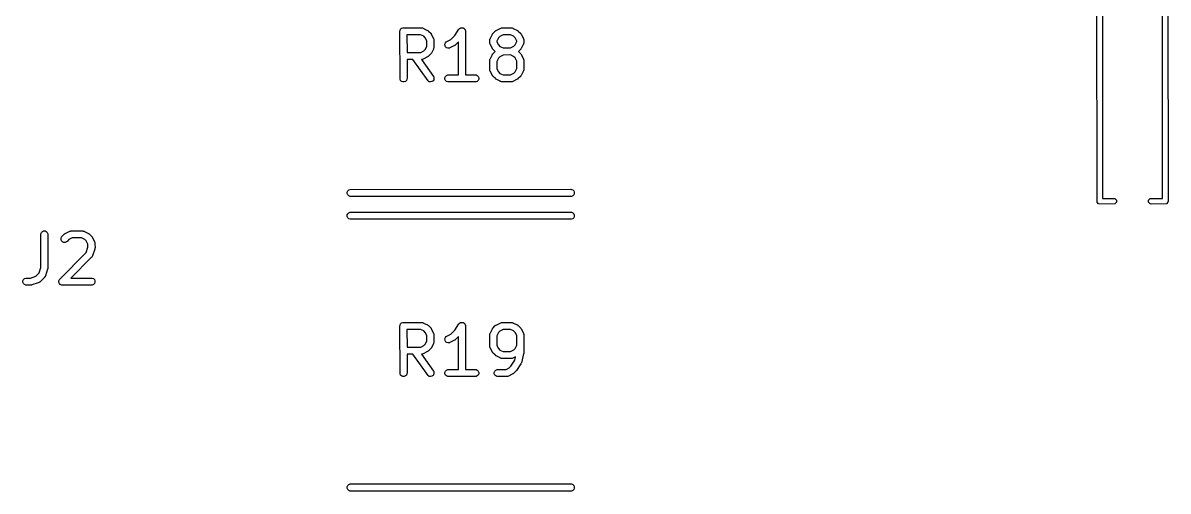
# Model space of a CAD drawing. Extents: x 195 to 321, y -207 to -140.
# Drawn here: x 266.46 to 290.75, y -183.21 to -173.28 of the extents above; entities that cross this region are included whole.
import ezdxf

# ---------------------------------------------------------------- set-up
doc = ezdxf.new("R2010")
doc.units = 0
doc.layers.add('BLACK', color=7, linetype='CONTINUOUS')

msp = doc.modelspace()

# ---------------------------------------------------------------- linework, layer by layer
at = {"layer": 'BLACK', "linetype": 'CONTINUOUS'}
for p, q in [((289.249567, -177.082961), (289.245, -172.185)), ((290.750433, -172.162039), (290.755, -177.06)), ((289.360508, -172.242688), (289.364947, -177.003396)), ((290.63949, -177.000783), (290.635054, -172.243884)), ((274.460714, -173.454819), (274.462155, -173.440187)), ((274.462155, -173.440187), (274.473354, -173.413151)), ((274.473354, -173.413151), (274.494046, -173.392459)), ((274.494046, -173.392459), (274.521082, -173.38126)), ((274.521082, -173.38126), (274.916666, -173.379819)), ((274.916666, -173.379819), (274.931298, -173.38126)), ((274.931298, -173.38126), (274.933787, -173.382291)), ((274.933787, -173.382291), (274.936475, -173.382482)), ((274.936475, -173.382482), (274.949468, -173.388786)), ((274.949468, -173.388786), (274.958334, -173.392459)), ((274.958334, -173.392459), (274.959556, -173.393681)), ((274.959556, -173.393681), (275.045445, -173.435356)), ((275.045445, -173.435356), (275.051744, -173.43932)), ((275.051744, -173.43932), (275.053572, -173.440078)), ((275.053572, -173.440078), (275.054742, -173.441208)), ((275.054742, -173.441208), (275.057888, -173.443188)), ((275.057888, -173.443188), (275.06352, -173.449682)), ((275.06352, -173.449682), (275.112556, -173.497024)), ((275.624663, -173.545534), (275.711405, -173.413216)), ((275.711405, -173.413216), (275.711439, -173.413173)), ((275.711439, -173.413173), (275.711449, -173.413151)), ((275.711449, -173.413151), (275.7115, -173.413099)), ((275.7115, -173.413099), (275.720721, -173.401841)), ((275.720721, -173.401841), (275.72689, -173.397709)), ((275.72689, -173.397709), (275.732141, -173.392459)), ((275.732141, -173.392459), (275.73893, -173.389646)), ((275.73893, -173.389646), (275.745036, -173.385558)), ((275.745036, -173.385558), (275.752316, -173.384101)), ((275.752316, -173.384101), (275.759177, -173.38126)), ((275.759177, -173.38126), (275.766525, -173.38126)), ((275.766525, -173.38126), (275.77373, -173.379819)), ((275.77373, -173.379819), (275.781014, -173.38126)), ((275.781014, -173.38126), (275.788441, -173.38126)), ((275.788441, -173.38126), (275.795229, -173.384072)), ((275.795229, -173.384072), (275.802438, -173.385498)), ((275.802438, -173.385498), (275.808617, -173.389617)), ((275.808617, -173.389617), (275.815477, -173.392459)), ((275.815477, -173.392459), (275.82067, -173.397652)), ((275.82067, -173.397652), (275.826787, -173.40173)), ((275.826787, -173.40173), (275.83092, -173.407902)), ((275.83092, -173.407902), (275.836169, -173.413151)), ((275.836169, -173.413151), (275.83898, -173.419938)), ((275.83898, -173.419938), (275.84307, -173.426045)), ((275.84307, -173.426045), (275.844526, -173.433326)), ((275.844526, -173.433326), (275.847368, -173.440187)), ((275.847368, -173.440187), (275.847378, -173.447587)), ((275.847378, -173.447587), (275.848809, -173.45474)), ((276.435339, -173.49844), (276.482681, -173.449405)), ((276.482681, -173.449405), (276.48843, -173.444686)), ((276.48843, -173.444686), (276.48973, -173.443188)), ((276.48973, -173.443188), (276.491143, -173.44246)), ((276.491143, -173.44246), (276.494046, -173.440078)), ((276.494046, -173.440078), (276.502856, -173.436428)), ((276.502856, -173.436428), (276.597411, -173.387737)), ((276.597411, -173.387737), (276.611142, -173.382482)), ((276.611142, -173.382482), (276.613831, -173.38229)), ((276.613831, -173.38229), (276.61632, -173.38126)), ((276.61632, -173.38126), (276.629659, -173.381166)), ((276.629659, -173.381166), (276.640332, -173.380408)), ((276.640332, -173.380408), (276.642339, -173.381077)), ((276.642339, -173.381077), (276.821428, -173.379819)), ((276.821428, -173.379819), (276.83606, -173.38126)), ((276.83606, -173.38126), (276.838549, -173.382291)), ((276.838549, -173.382291), (276.841237, -173.382482)), ((276.841237, -173.382482), (276.85423, -173.388786)), ((276.85423, -173.388786), (276.863096, -173.392459)), ((276.863096, -173.392459), (276.864318, -173.393681)), ((276.864318, -173.393681), (276.950207, -173.435356)), ((276.950207, -173.435356), (276.956506, -173.43932)), ((276.956506, -173.43932), (276.958334, -173.440078)), ((276.958334, -173.440078), (276.959504, -173.441208)), ((276.959504, -173.441208), (276.96265, -173.443188)), ((276.96265, -173.443188), (276.968282, -173.449682)), ((276.968282, -173.449682), (277.017318, -173.497024)), ((274.462155, -174.469451), (274.460714, -173.454819)), ((274.896733, -173.528503), (274.609399, -173.52955)), ((274.609399, -173.52955), (274.609932, -173.904745)), ((274.9655, -173.561871), (274.896733, -173.528503)), ((274.996827, -173.592115), (274.9655, -173.561871)), ((275.032285, -173.660972), (274.996827, -173.592115)), ((275.03327, -173.768604), (275.032285, -173.660972)), ((275.112556, -173.497024), (275.117274, -173.502773)), ((275.117274, -173.502773), (275.118773, -173.504073)), ((275.118773, -173.504073), (275.1195, -173.505486)), ((275.1195, -173.505486), (275.121883, -173.508389)), ((275.121883, -173.508389), (275.125532, -173.517199)), ((275.125532, -173.517199), (275.174224, -173.611754)), ((275.174224, -173.611754), (275.179479, -173.625485)), ((275.179479, -173.625485), (275.17967, -173.628174)), ((275.17967, -173.628174), (275.180701, -173.630663)), ((275.180701, -173.630663), (275.180827, -173.64446)), ((275.180827, -173.64446), (275.181553, -173.654675)), ((275.181553, -173.654675), (275.180937, -173.656521)), ((275.180937, -173.656521), (275.182142, -173.788152)), ((275.422938, -173.703391), (275.442111, -173.681283)), ((275.442111, -173.681283), (275.541929, -173.62988)), ((275.541929, -173.62988), (275.624663, -173.545534)), ((275.699131, -173.681958), (275.636366, -173.745947)), ((275.700123, -174.380702), (275.699131, -173.681958)), ((275.848809, -173.45474), (275.847398, -173.461868)), ((275.847398, -173.461868), (275.848703, -174.380337)), ((276.365476, -173.645295), (276.366917, -173.630663)), ((276.366341, -173.682702), (276.365476, -173.645295)), ((276.366065, -173.683533), (276.366341, -173.682702)), ((276.366504, -173.689715), (276.366065, -173.683533)), ((276.366917, -173.707546), (276.366504, -173.689715)), ((276.366917, -173.630663), (276.367948, -173.628173)), ((276.367948, -173.628173), (276.368139, -173.625486)), ((276.368139, -173.625486), (276.374443, -173.612492)), ((276.374443, -173.612492), (276.378116, -173.603627)), ((276.378116, -173.603627), (276.379338, -173.602404)), ((276.379338, -173.602404), (276.421013, -173.516516)), ((276.421013, -173.516516), (276.424977, -173.510216)), ((276.424977, -173.510216), (276.425735, -173.508389)), ((276.425735, -173.508389), (276.426865, -173.507218)), ((276.426865, -173.507218), (276.428845, -173.504073)), ((276.428845, -173.504073), (276.435339, -173.49844)), ((276.547528, -173.59646), (276.514804, -173.663901)), ((276.514804, -173.663901), (276.515102, -173.67679)), ((276.515102, -173.67679), (276.55079, -173.746093)), ((276.577772, -173.565133), (276.547528, -173.59646)), ((276.646563, -173.529709), (276.577772, -173.565133)), ((276.801732, -173.528619), (276.646563, -173.529709)), ((276.870262, -173.561871), (276.801732, -173.528619)), ((276.901589, -173.592115), (276.870262, -173.561871)), ((276.937277, -173.661418), (276.901589, -173.592115)), ((276.904852, -173.741747), (276.937575, -173.674307)), ((276.937575, -173.674307), (276.937277, -173.661418)), ((277.017318, -173.497024), (277.022036, -173.502773)), ((277.022036, -173.502773), (277.023535, -173.504073)), ((277.023535, -173.504073), (277.024262, -173.505486)), ((277.024262, -173.505486), (277.026645, -173.508389)), ((277.026645, -173.508389), (277.030294, -173.517199)), ((277.030294, -173.517199), (277.078986, -173.611754)), ((277.078986, -173.611754), (277.084241, -173.625485)), ((277.084241, -173.625485), (277.084432, -173.628174)), ((277.084432, -173.628174), (277.085463, -173.630663)), ((277.085463, -173.630663), (277.085875, -173.648492)), ((277.086904, -173.692914), (277.085463, -173.707546)), ((277.085875, -173.648492), (277.086315, -173.654675)), ((277.086315, -173.654675), (277.086038, -173.655505)), ((277.086038, -173.655505), (277.086904, -173.692914)), ((274.609932, -173.904745), (274.76985, -173.904162)), ((274.76985, -173.904162), (274.772184, -173.903646)), ((274.772184, -173.903646), (274.775006, -173.904144)), ((274.775006, -173.904144), (274.901157, -173.903684)), ((274.901157, -173.903684), (274.969845, -173.868313)), ((274.969845, -173.868313), (275.00009, -173.836985)), ((275.00009, -173.836985), (275.03327, -173.768604)), ((275.112278, -173.935006), (275.064937, -173.984042)), ((275.118773, -173.929374), (275.112278, -173.935006)), ((275.120752, -173.926228), (275.118773, -173.929374)), ((275.121883, -173.925058), (275.120752, -173.926228)), ((275.12264, -173.92323), (275.121883, -173.925058)), ((275.126605, -173.916931), (275.12264, -173.92323)), ((275.16828, -173.831041), (275.126605, -173.916931)), ((275.169502, -173.82982), (275.16828, -173.831041)), ((275.173171, -173.82096), (275.169502, -173.82982)), ((275.179479, -173.807962), (275.173171, -173.82096)), ((275.17967, -173.805272), (275.179479, -173.807962)), ((275.180701, -173.802784), (275.17967, -173.805272)), ((275.182142, -173.788152), (275.180701, -173.802784)), ((275.413684, -173.731152), (275.422938, -173.703391)), ((275.415758, -173.760342), (275.413684, -173.731152)), ((275.428845, -173.786517), (275.415758, -173.760342)), ((275.450953, -173.80569), (275.428845, -173.786517)), ((275.478714, -173.814944), (275.450953, -173.80569)), ((275.507904, -173.81287), (275.478714, -173.814944)), ((275.521636, -173.807615), (275.507904, -173.81287)), ((275.616192, -173.758922), (275.521636, -173.807615)), ((275.625001, -173.755274), (275.616192, -173.758922)), ((275.627903, -173.752891), (275.625001, -173.755274)), ((275.629317, -173.752164), (275.627903, -173.752891)), ((275.630616, -173.750665), (275.629317, -173.752164)), ((275.636366, -173.745947), (275.630616, -173.750665)), ((276.367948, -173.710035), (276.366917, -173.707546)), ((276.368139, -173.712723), (276.367948, -173.710035)), ((276.373394, -173.726455), (276.368139, -173.712723)), ((276.422086, -173.821011), (276.373394, -173.726455)), ((276.421013, -173.945087), (276.424977, -173.938787)), ((276.425735, -173.82982), (276.422086, -173.821011)), ((276.424977, -173.938787), (276.425735, -173.93696)), ((276.428117, -173.832722), (276.425735, -173.82982)), ((276.425735, -173.93696), (276.426865, -173.935789)), ((276.426865, -173.935789), (276.428845, -173.932644)), ((276.428845, -173.834136), (276.428117, -173.832722)), ((276.430343, -173.835435), (276.428845, -173.834136)), ((276.428845, -173.932644), (276.435339, -173.927011)), ((276.435062, -173.841185), (276.430343, -173.835435)), ((276.478092, -173.882728), (276.435062, -173.841185)), ((276.435339, -173.927011), (276.478092, -173.882728)), ((276.55079, -173.746093), (276.582118, -173.776338)), ((276.582118, -173.776338), (276.650647, -173.809589)), ((276.650647, -173.809589), (276.805816, -173.808499)), ((276.805816, -173.808499), (276.874607, -173.773075)), ((276.874607, -173.773075), (276.904852, -173.741747)), ((277.01704, -173.839768), (276.974287, -173.884051)), ((276.974287, -173.884051), (277.017318, -173.925595)), ((277.023535, -173.834136), (277.01704, -173.839768)), ((277.017318, -173.925595), (277.022036, -173.931344)), ((277.022036, -173.931344), (277.023535, -173.932644)), ((277.025514, -173.83099), (277.023535, -173.834136)), ((277.023535, -173.932644), (277.024262, -173.934057)), ((277.024262, -173.934057), (277.026645, -173.93696)), ((277.026645, -173.82982), (277.025514, -173.83099)), ((277.027402, -173.827992), (277.026645, -173.82982)), ((277.026645, -173.93696), (277.030294, -173.94577)), ((277.031367, -173.821693), (277.027402, -173.827992)), ((277.073042, -173.735803), (277.031367, -173.821693)), ((277.074264, -173.734582), (277.073042, -173.735803)), ((277.077933, -173.725722), (277.074264, -173.734582)), ((277.084241, -173.712724), (277.077933, -173.725722)), ((277.084432, -173.710034), (277.084241, -173.712724)), ((277.085463, -173.707546), (277.084432, -173.710034)), ((274.734366, -174.052904), (274.610143, -174.053356)), ((274.610143, -174.053356), (274.610714, -174.454819)), ((275.055271, -174.508989), (274.734366, -174.052904)), ((274.918626, -174.052233), (274.915728, -174.052439)), ((274.915728, -174.052439), (275.168585, -174.41181)), ((274.931298, -174.052187), (274.918626, -174.052233)), ((274.933787, -174.051155), (274.931298, -174.052187)), ((274.936475, -174.050965), (274.933787, -174.051155)), ((274.950207, -174.04571), (274.936475, -174.050965)), ((275.044763, -173.997017), (274.950207, -174.04571)), ((275.053572, -173.993369), (275.044763, -173.997017)), ((275.056474, -173.990986), (275.053572, -173.993369)), ((275.057888, -173.990259), (275.056474, -173.990986)), ((275.059187, -173.98876), (275.057888, -173.990259)), ((275.064937, -173.984042), (275.059187, -173.98876)), ((276.365476, -174.073866), (276.366917, -174.059234)), ((276.366734, -174.252953), (276.365476, -174.073866)), ((276.366917, -174.059234), (276.367948, -174.056744)), ((276.367948, -174.056744), (276.368139, -174.054057)), ((276.368139, -174.054057), (276.374443, -174.041063)), ((276.374443, -174.041063), (276.378116, -174.032198)), ((276.378116, -174.032198), (276.379338, -174.030975)), ((276.379338, -174.030975), (276.421013, -173.945087)), ((276.547528, -174.025031), (276.514276, -174.093561)), ((276.514276, -174.093561), (276.515366, -174.24873)), ((276.577772, -173.993704), (276.547528, -174.025031)), ((276.646563, -173.95828), (276.577772, -173.993704)), ((276.801732, -173.95719), (276.646563, -173.95828)), ((276.870262, -173.990442), (276.801732, -173.95719)), ((276.901589, -174.020686), (276.870262, -173.990442)), ((276.937013, -174.089477), (276.901589, -174.020686)), ((276.938103, -174.244646), (276.937013, -174.089477)), ((277.030294, -173.94577), (277.078986, -174.040325)), ((277.078986, -174.040325), (277.084241, -174.054056)), ((277.084241, -174.054056), (277.084432, -174.056745)), ((277.084432, -174.056745), (277.085463, -174.059234)), ((277.085463, -174.059234), (277.085556, -174.072573)), ((277.085556, -174.072573), (277.086315, -174.083246)), ((277.086315, -174.083246), (277.085645, -174.085253)), ((277.085645, -174.085253), (277.086904, -174.264342)), ((275.168585, -174.41181), (275.175795, -174.424623)), ((275.175795, -174.424623), (275.182124, -174.453194)), ((275.414536, -174.440187), (275.425735, -174.413151)), ((275.425735, -174.413151), (275.446427, -174.392459)), ((275.446427, -174.392459), (275.473463, -174.38126)), ((275.473463, -174.38126), (275.700123, -174.380702)), ((275.848703, -174.380337), (276.059523, -174.379819)), ((276.059523, -174.379819), (276.074155, -174.38126)), ((276.074155, -174.38126), (276.101191, -174.392459)), ((276.101191, -174.392459), (276.121883, -174.413151)), ((276.121883, -174.413151), (276.133082, -174.440187)), ((276.366065, -174.254961), (276.366734, -174.252953)), ((276.366823, -174.265633), (276.366065, -174.254961)), ((276.366917, -174.278974), (276.366823, -174.265633)), ((276.367948, -174.281463), (276.366917, -174.278974)), ((276.368139, -174.284151), (276.367948, -174.281463)), ((276.373394, -174.297883), (276.368139, -174.284151)), ((276.422084, -174.392435), (276.373394, -174.297883)), ((276.425734, -174.401247), (276.422084, -174.392435)), ((276.428117, -174.404151), (276.425734, -174.401247)), ((276.428845, -174.405564), (276.428117, -174.404151)), ((276.430343, -174.406863), (276.428845, -174.405564)), ((276.435061, -174.412612), (276.430343, -174.406863)), ((276.484096, -174.459953), (276.435061, -174.412612)), ((276.515366, -174.24873), (276.550791, -174.317521)), ((276.550791, -174.317521), (276.582118, -174.347767)), ((276.582118, -174.347767), (276.650647, -174.381018)), ((276.650647, -174.381018), (276.805816, -174.379928)), ((276.805816, -174.379928), (276.874606, -174.344504)), ((276.874606, -174.344504), (276.904852, -174.313175)), ((276.904852, -174.313175), (276.938103, -174.244646)), ((277.017041, -174.411195), (276.9697, -174.460232)), ((277.023535, -174.405564), (277.017041, -174.411195)), ((277.025514, -174.402418), (277.023535, -174.405564)), ((277.026646, -174.401247), (277.025514, -174.402418)), ((277.027403, -174.399417), (277.026646, -174.401247)), ((277.031367, -174.393121), (277.027403, -174.399417)), ((277.073042, -174.307231), (277.031367, -174.393121)), ((277.074264, -174.30601), (277.073042, -174.307231)), ((277.077933, -174.29715), (277.074264, -174.30601)), ((277.084241, -174.284152), (277.077933, -174.29715)), ((277.084432, -174.281462), (277.084241, -174.284152)), ((277.085463, -174.278974), (277.084432, -174.281462)), ((277.086904, -174.264342), (277.085463, -174.278974)), ((274.473354, -174.496487), (274.462155, -174.469451)), ((274.494046, -174.517179), (274.473354, -174.496487)), ((274.521082, -174.528378), (274.494046, -174.517179)), ((274.550346, -174.528378), (274.521082, -174.528378)), ((274.577382, -174.517179), (274.550346, -174.528378)), ((274.598074, -174.496487), (274.577382, -174.517179)), ((274.609273, -174.469451), (274.598074, -174.496487)), ((274.610714, -174.454819), (274.609273, -174.469451)), ((275.07995, -174.524716), (275.055271, -174.508989)), ((275.108767, -174.529802), (275.07995, -174.524716)), ((275.137338, -174.523472), (275.108767, -174.529802)), ((275.161312, -174.50669), (275.137338, -174.523472)), ((275.177039, -174.482012), (275.161312, -174.50669)), ((275.182124, -174.453194), (275.177039, -174.482012)), ((275.414536, -174.469451), (275.414536, -174.440187)), ((275.425735, -174.496487), (275.414536, -174.469451)), ((275.446427, -174.517179), (275.425735, -174.496487)), ((275.473463, -174.528378), (275.446427, -174.517179)), ((275.488095, -174.529819), (275.473463, -174.528378)), ((276.074155, -174.528378), (275.488095, -174.529819)), ((276.101191, -174.517179), (276.074155, -174.528378)), ((276.121883, -174.496487), (276.101191, -174.517179)), ((276.133082, -174.469451), (276.121883, -174.496487)), ((276.133082, -174.440187), (276.133082, -174.469451)), ((276.48973, -174.46645), (276.484096, -174.459953)), ((276.492875, -174.468429), (276.48973, -174.46645)), ((276.494046, -174.46956), (276.492875, -174.468429)), ((276.495873, -174.470317), (276.494046, -174.46956)), ((276.502173, -174.474282), (276.495873, -174.470317)), ((276.588062, -174.515957), (276.502173, -174.474282)), ((276.589284, -174.517179), (276.588062, -174.515957)), ((276.598143, -174.520848), (276.589284, -174.517179)), ((276.611142, -174.527156), (276.598143, -174.520848)), ((276.613831, -174.527347), (276.611142, -174.527156)), ((276.61632, -174.528378), (276.613831, -174.527347)), ((276.630952, -174.529819), (276.61632, -174.528378)), ((276.810039, -174.52856), (276.630952, -174.529819)), ((276.812047, -174.52923), (276.810039, -174.52856)), ((276.822719, -174.528471), (276.812047, -174.52923)), ((276.83606, -174.528378), (276.822719, -174.528471)), ((276.838549, -174.527346), (276.83606, -174.528378)), ((276.841237, -174.527156), (276.838549, -174.527346)), ((276.854969, -174.521901), (276.841237, -174.527156)), ((276.949523, -174.473209), (276.854969, -174.521901)), ((276.958334, -174.46956), (276.949523, -174.473209)), ((276.961236, -174.467177), (276.958334, -174.46956)), ((276.96265, -174.46645), (276.961236, -174.467177)), ((276.96395, -174.46495), (276.96265, -174.46645)), ((276.9697, -174.460232), (276.96395, -174.46495)), ((273.341214, -176.868034), (273.352592, -176.840566)), ((273.352592, -176.840566), (273.373616, -176.819542)), ((273.373616, -176.819542), (273.401084, -176.808164)), ((273.401084, -176.808164), (278.08405, -176.8067)), ((278.08405, -176.8067), (278.098916, -176.808164)), ((278.098916, -176.808164), (278.126384, -176.819542)), ((278.126384, -176.819542), (278.147408, -176.840566)), ((278.147408, -176.840566), (278.158786, -176.868034)), ((273.341214, -176.897766), (273.341214, -176.868034)), ((273.352592, -176.925234), (273.341214, -176.897766)), ((273.373616, -176.946258), (273.352592, -176.925234)), ((273.401084, -176.957636), (273.373616, -176.946258)), ((273.41595, -176.9591), (273.401084, -176.957636)), ((278.098916, -176.957636), (273.41595, -176.9591)), ((278.126384, -176.946258), (278.098916, -176.957636)), ((278.147408, -176.925234), (278.126384, -176.946258)), ((278.158786, -176.897766), (278.147408, -176.925234)), ((278.158786, -176.868034), (278.158786, -176.897766)), ((289.282039, -177.115433), (289.249567, -177.082961)), ((289.364947, -177.003396), (289.605507, -177)), ((289.605507, -177), (289.628468, -177.004567)), ((289.628468, -177.004567), (289.66094, -177.037039)), ((289.66094, -177.082961), (289.628468, -177.115433)), ((289.66094, -177.037039), (289.66094, -177.082961)), ((290.33906, -177.037039), (290.371532, -177.004567)), ((290.33906, -177.082961), (290.33906, -177.037039)), ((290.371532, -177.115433), (290.33906, -177.082961)), ((290.371532, -177.004567), (290.63949, -177.000783)), ((290.750433, -177.082961), (290.717961, -177.115433)), ((290.755, -177.06), (290.750433, -177.082961)), ((273.341214, -177.352234), (273.352592, -177.324766)), ((273.352592, -177.324766), (273.373616, -177.303742)), ((273.373616, -177.303742), (273.401084, -177.292364)), ((273.401084, -177.292364), (278.08405, -177.2909)), ((278.08405, -177.2909), (278.098916, -177.292364)), ((278.098916, -177.292364), (278.126384, -177.303742)), ((278.126384, -177.303742), (278.147408, -177.324766)), ((278.147408, -177.324766), (278.158786, -177.352234)), ((289.305, -177.12), (289.282039, -177.115433)), ((289.628468, -177.115433), (289.305, -177.12)), ((290.394493, -177.12), (290.371532, -177.115433)), ((290.717961, -177.115433), (290.394493, -177.12)), ((273.341214, -177.381966), (273.341214, -177.352234)), ((273.352592, -177.409434), (273.341214, -177.381966)), ((273.373616, -177.430458), (273.352592, -177.409434)), ((273.401084, -177.441836), (273.373616, -177.430458)), ((273.41595, -177.4433), (273.401084, -177.441836)), ((278.098916, -177.441836), (273.41595, -177.4433)), ((278.126384, -177.430458), (278.098916, -177.441836)), ((278.147408, -177.409434), (278.126384, -177.430458)), ((278.158786, -177.381966), (278.147408, -177.409434)), ((278.158786, -177.352234), (278.158786, -177.381966)), ((266.841166, -177.764819), (266.842607, -177.750187)), ((266.842546, -178.463014), (266.841166, -177.764819)), ((266.842607, -177.750187), (266.853806, -177.723151)), ((266.853806, -177.723151), (266.874498, -177.702459)), ((266.874498, -177.702459), (266.901534, -177.69126)), ((266.901534, -177.69126), (266.930798, -177.69126)), ((266.930798, -177.69126), (266.957834, -177.702459)), ((266.957834, -177.702459), (266.978526, -177.723151)), ((266.978526, -177.723151), (266.989725, -177.750187)), ((266.989725, -177.750187), (266.991166, -178.479104)), ((267.271179, -177.845426), (267.282378, -177.818389)), ((267.282378, -177.818389), (267.339324, -177.759405)), ((267.339324, -177.759405), (267.345073, -177.754686)), ((267.345073, -177.754686), (267.346373, -177.753188)), ((267.346373, -177.753188), (267.347786, -177.75246)), ((267.347786, -177.75246), (267.350689, -177.750078)), ((267.350689, -177.750078), (267.359499, -177.746428)), ((267.359499, -177.746428), (267.454054, -177.697737)), ((267.454054, -177.697737), (267.467785, -177.692482)), ((267.467785, -177.692482), (267.470474, -177.69229)), ((267.470474, -177.69229), (267.472963, -177.69126)), ((267.472963, -177.69126), (267.486032, -177.691185)), ((267.486032, -177.691185), (267.496975, -177.690408)), ((267.496975, -177.690408), (267.499084, -177.691111)), ((267.499084, -177.691111), (267.72569, -177.689819)), ((267.72569, -177.689819), (267.740322, -177.69126)), ((267.740322, -177.69126), (267.742811, -177.692291)), ((267.742811, -177.692291), (267.745499, -177.692482)), ((267.745499, -177.692482), (267.758492, -177.698786)), ((267.758492, -177.698786), (267.767358, -177.702459)), ((267.767358, -177.702459), (267.76858, -177.703681)), ((267.76858, -177.703681), (267.854469, -177.745356)), ((267.854469, -177.745356), (267.860768, -177.74932)), ((267.860768, -177.74932), (267.862596, -177.750078)), ((267.862596, -177.750078), (267.863766, -177.751208)), ((267.863766, -177.751208), (267.866912, -177.753188)), ((267.866912, -177.753188), (267.872544, -177.759682)), ((267.872544, -177.759682), (267.92158, -177.807024)), ((267.92158, -177.807024), (267.926298, -177.812773)), ((267.926298, -177.812773), (267.927797, -177.814073)), ((267.927797, -177.814073), (267.928524, -177.815486)), ((267.928524, -177.815486), (267.930907, -177.818389)), ((267.930907, -177.818389), (267.934556, -177.827199)), ((267.934556, -177.827199), (267.983248, -177.921754)), ((267.271179, -177.874688), (267.271179, -177.845426)), ((267.282378, -177.901725), (267.271179, -177.874688)), ((267.30307, -177.922417), (267.282378, -177.901725)), ((267.330107, -177.933616), (267.30307, -177.922417)), ((267.359369, -177.933616), (267.330107, -177.933616)), ((267.386406, -177.922417), (267.359369, -177.933616)), ((267.397771, -177.91309), (267.386406, -177.922417)), ((267.434415, -177.875133), (267.397771, -177.91309)), ((267.503166, -177.83973), (267.434415, -177.875133)), ((267.705902, -177.838574), (267.503166, -177.83973)), ((267.774524, -177.871871), (267.705902, -177.838574)), ((267.805851, -177.902115), (267.774524, -177.871871)), ((267.804778, -178.15113), (267.842217, -178.035459)), ((267.841373, -177.971096), (267.805851, -177.902115)), ((267.842217, -178.035459), (267.841373, -177.971096)), ((267.983248, -177.921754), (267.988503, -177.935485)), ((267.989725, -178.065165), (267.985847, -178.074525)), ((267.988503, -177.935485), (267.988694, -177.938174)), ((267.988694, -177.938174), (267.989725, -177.940663)), ((267.989725, -177.940663), (267.989918, -177.955404)), ((267.990095, -178.061401), (267.989725, -178.065165)), ((267.989918, -177.955404), (267.990577, -177.964675)), ((267.990577, -177.964675), (267.99006, -177.966225)), ((267.99006, -177.966225), (267.991166, -178.050533)), ((267.990577, -178.059914), (267.990095, -178.061401)), ((267.991166, -178.050533), (267.990436, -178.057939)), ((267.990436, -178.057939), (267.990577, -178.059914)), ((267.234759, -178.723151), (267.804778, -178.15113)), ((267.912253, -178.253778), (267.476741, -178.690818)), ((267.91453, -178.25264), (267.912253, -178.253778)), ((267.922201, -178.243795), (267.91453, -178.25264)), ((267.930908, -178.235058), (267.922201, -178.243795)), ((267.931939, -178.232567), (267.930908, -178.235058)), ((267.933704, -178.230533), (267.931939, -178.232567)), ((267.939698, -178.217107), (267.933704, -178.230533)), ((267.985847, -178.074525), (267.939698, -178.217107)), ((266.804695, -178.579957), (266.842546, -178.463014)), ((266.985847, -178.503096), (266.939698, -178.645678)), ((266.989725, -178.493736), (266.985847, -178.503096)), ((266.990095, -178.489972), (266.989725, -178.493736)), ((266.990577, -178.488485), (266.990095, -178.489972)), ((266.991166, -178.479104), (266.990436, -178.48651)), ((266.990436, -178.48651), (266.990577, -178.488485)), ((266.461655, -178.750187), (266.472854, -178.723151)), ((266.461655, -178.779451), (266.461655, -178.750187)), ((266.472854, -178.806487), (266.461655, -178.779451)), ((266.472854, -178.723151), (266.493546, -178.702459)), ((266.493546, -178.702459), (266.520582, -178.69126)), ((266.520582, -178.69126), (266.621665, -178.689934)), ((266.621665, -178.689934), (266.734937, -178.651076)), ((266.785959, -178.790759), (266.654169, -178.83597)), ((266.734937, -178.651076), (266.804695, -178.579957)), ((266.787941, -178.790759), (266.785959, -178.790759)), ((266.797493, -178.786802), (266.787941, -178.790759)), ((266.810451, -178.782357), (266.797493, -178.786802)), ((266.812486, -178.780591), (266.810451, -178.782357)), ((266.814977, -178.77956), (266.812486, -178.780591)), ((266.826342, -178.770233), (266.814977, -178.77956)), ((266.912825, -178.682063), (266.826342, -178.770233)), ((266.91453, -178.681211), (266.912825, -178.682063)), ((266.921165, -178.67356), (266.91453, -178.681211)), ((266.930908, -178.663628), (266.921165, -178.67356)), ((266.931938, -178.661139), (266.930908, -178.663628)), ((266.933704, -178.659104), (266.931938, -178.661139)), ((266.939698, -178.645678), (266.933704, -178.659104)), ((267.22356, -178.750187), (267.234759, -178.723151)), ((267.22356, -178.779451), (267.22356, -178.750187)), ((267.234759, -178.806487), (267.22356, -178.779451)), ((267.476741, -178.690818), (267.916166, -178.689819)), ((267.916166, -178.689819), (267.930798, -178.69126)), ((267.930798, -178.69126), (267.957834, -178.702459)), ((267.957834, -178.702459), (267.978526, -178.723151)), ((267.978526, -178.723151), (267.989725, -178.750187)), ((267.989725, -178.779451), (267.978526, -178.806487)), ((267.989725, -178.750187), (267.989725, -178.779451)), ((266.493546, -178.827179), (266.472854, -178.806487)), ((266.520582, -178.838378), (266.493546, -178.827179)), ((266.535214, -178.839819), (266.520582, -178.838378)), ((266.630531, -178.838568), (266.535214, -178.839819)), ((266.639832, -178.83923), (266.630531, -178.838568)), ((266.643486, -178.838398), (266.639832, -178.83923)), ((266.645084, -178.838378), (266.643486, -178.838398)), ((266.646915, -178.837619), (266.645084, -178.838378)), ((266.654169, -178.83597), (266.646915, -178.837619)), ((267.255451, -178.827179), (267.234759, -178.806487)), ((267.282487, -178.838378), (267.255451, -178.827179)), ((267.297119, -178.839819), (267.282487, -178.838378)), ((267.930798, -178.838378), (267.297119, -178.839819)), ((267.957834, -178.827179), (267.930798, -178.838378)), ((267.978526, -178.806487), (267.957834, -178.827179)), ((274.460714, -179.704819), (274.462155, -179.690187)), ((274.462155, -180.719451), (274.460714, -179.704819)), ((274.462155, -179.690187), (274.473354, -179.663151)), ((274.473354, -179.663151), (274.494046, -179.642459)), ((274.494046, -179.642459), (274.521082, -179.63126)), ((274.521082, -179.63126), (274.916666, -179.629819)), ((274.916666, -179.629819), (274.931298, -179.63126)), ((274.931298, -179.63126), (274.933787, -179.632291)), ((274.933787, -179.632291), (274.936475, -179.632482)), ((274.936475, -179.632482), (274.949468, -179.638786)), ((274.949468, -179.638786), (274.958334, -179.642459)), ((274.958334, -179.642459), (274.959556, -179.643681)), ((274.959556, -179.643681), (275.045445, -179.685356)), ((275.045445, -179.685356), (275.051744, -179.68932)), ((275.051744, -179.68932), (275.053572, -179.690078)), ((275.053572, -179.690078), (275.054742, -179.691208)), ((275.054742, -179.691208), (275.057888, -179.693188)), ((275.057888, -179.693188), (275.06352, -179.699682)), ((275.06352, -179.699682), (275.112556, -179.747024)), ((275.112556, -179.747024), (275.117274, -179.752773)), ((275.117274, -179.752773), (275.118773, -179.754073)), ((275.118773, -179.754073), (275.1195, -179.755486)), ((275.1195, -179.755486), (275.121883, -179.758389)), ((275.121883, -179.758389), (275.125532, -179.767199)), ((275.125532, -179.767199), (275.174224, -179.861754)), ((275.624663, -179.795534), (275.711405, -179.663216)), ((275.711405, -179.663216), (275.711439, -179.663173)), ((275.711439, -179.663173), (275.711449, -179.663151)), ((275.711449, -179.663151), (275.7115, -179.663099)), ((275.7115, -179.663099), (275.720721, -179.651841)), ((275.720721, -179.651841), (275.72689, -179.647709)), ((275.72689, -179.647709), (275.732141, -179.642459)), ((275.732141, -179.642459), (275.73893, -179.639646)), ((275.73893, -179.639646), (275.745036, -179.635558)), ((275.745036, -179.635558), (275.752316, -179.634101)), ((275.752316, -179.634101), (275.759177, -179.63126)), ((275.759177, -179.63126), (275.766525, -179.63126)), ((275.766525, -179.63126), (275.77373, -179.629819)), ((275.77373, -179.629819), (275.781014, -179.63126)), ((275.781014, -179.63126), (275.788441, -179.63126)), ((275.788441, -179.63126), (275.795229, -179.634072)), ((275.795229, -179.634072), (275.802438, -179.635498)), ((275.802438, -179.635498), (275.808617, -179.639617)), ((275.808617, -179.639617), (275.815477, -179.642459)), ((275.815477, -179.642459), (275.82067, -179.647652)), ((275.82067, -179.647652), (275.826787, -179.65173)), ((275.826787, -179.65173), (275.83092, -179.657902)), ((275.83092, -179.657902), (275.836169, -179.663151)), ((275.836169, -179.663151), (275.83898, -179.669938)), ((275.83898, -179.669938), (275.84307, -179.676045)), ((275.84307, -179.676045), (275.844526, -179.683326)), ((275.844526, -179.683326), (275.847368, -179.690187)), ((275.847368, -179.690187), (275.847378, -179.697587)), ((275.847378, -179.697587), (275.848809, -179.70474)), ((275.848809, -179.70474), (275.847398, -179.711868)), ((275.847398, -179.711868), (275.848703, -180.630337)), ((276.379338, -179.852404), (276.421013, -179.766516)), ((276.421013, -179.766516), (276.424977, -179.760216)), ((276.424977, -179.760216), (276.425735, -179.758389)), ((276.425735, -179.758389), (276.426865, -179.757218)), ((276.426865, -179.757218), (276.428845, -179.754073)), ((276.428845, -179.754073), (276.435339, -179.74844)), ((276.435339, -179.74844), (276.482681, -179.699405)), ((276.482681, -179.699405), (276.48843, -179.694686)), ((276.48843, -179.694686), (276.48973, -179.693188)), ((276.48973, -179.693188), (276.491143, -179.69246)), ((276.491143, -179.69246), (276.494046, -179.690078)), ((276.494046, -179.690078), (276.502856, -179.686428)), ((276.502856, -179.686428), (276.597411, -179.637737)), ((276.597411, -179.637737), (276.611142, -179.632482)), ((276.611142, -179.632482), (276.613831, -179.63229)), ((276.613831, -179.63229), (276.61632, -179.63126)), ((276.61632, -179.63126), (276.629659, -179.631166)), ((276.629659, -179.631166), (276.640332, -179.630408)), ((276.640332, -179.630408), (276.642339, -179.631077)), ((276.642339, -179.631077), (276.821428, -179.629819)), ((276.821428, -179.629819), (276.83606, -179.63126)), ((276.83606, -179.63126), (276.838549, -179.632291)), ((276.838549, -179.632291), (276.841237, -179.632482)), ((276.841237, -179.632482), (276.85423, -179.638786)), ((276.85423, -179.638786), (276.863096, -179.642459)), ((276.863096, -179.642459), (276.864318, -179.643681)), ((276.864318, -179.643681), (276.950207, -179.685356)), ((276.950207, -179.685356), (276.956506, -179.68932)), ((276.956506, -179.68932), (276.958334, -179.690078)), ((276.958334, -179.690078), (276.959504, -179.691208)), ((276.959504, -179.691208), (276.96265, -179.693188)), ((276.96265, -179.693188), (276.968282, -179.699682)), ((276.968282, -179.699682), (277.017318, -179.747024)), ((277.017318, -179.747024), (277.022036, -179.752773)), ((277.022036, -179.752773), (277.023535, -179.754073)), ((277.023535, -179.754073), (277.024262, -179.755486)), ((277.024262, -179.755486), (277.026645, -179.758389)), ((277.026645, -179.758389), (277.030294, -179.767199)), ((277.030294, -179.767199), (277.078986, -179.861754)), ((274.896733, -179.778503), (274.609399, -179.77955)), ((274.609399, -179.77955), (274.609932, -180.154745)), ((274.9655, -179.811871), (274.896733, -179.778503)), ((274.996827, -179.842115), (274.9655, -179.811871)), ((275.032285, -179.910972), (274.996827, -179.842115)), ((275.03327, -180.018604), (275.032285, -179.910972)), ((275.174224, -179.861754), (275.179479, -179.875485)), ((275.179479, -179.875485), (275.17967, -179.878174)), ((275.17967, -179.878174), (275.180701, -179.880663)), ((275.180701, -179.880663), (275.180827, -179.89446)), ((275.180827, -179.89446), (275.181553, -179.904675)), ((275.181553, -179.904675), (275.180937, -179.906521)), ((275.180937, -179.906521), (275.182142, -180.038152)), ((275.413684, -179.981152), (275.422938, -179.953391)), ((275.415758, -180.010342), (275.413684, -179.981152)), ((275.428845, -180.036517), (275.415758, -180.010342)), ((275.422938, -179.953391), (275.442111, -179.931283)), ((275.442111, -179.931283), (275.541929, -179.87988)), ((275.616192, -180.008922), (275.521636, -180.057615)), ((275.541929, -179.87988), (275.624663, -179.795534)), ((275.625001, -180.005274), (275.616192, -180.008922)), ((275.627903, -180.002891), (275.625001, -180.005274)), ((275.629317, -180.002164), (275.627903, -180.002891)), ((275.630616, -180.000665), (275.629317, -180.002164)), ((275.636366, -179.995947), (275.630616, -180.000665)), ((275.699131, -179.931958), (275.636366, -179.995947)), ((275.700123, -180.630702), (275.699131, -179.931958)), ((276.365476, -179.895295), (276.366917, -179.880663)), ((276.366768, -180.121899), (276.365476, -179.895295)), ((276.366917, -179.880663), (276.367948, -179.878173)), ((276.367948, -179.878173), (276.368139, -179.875486)), ((276.368139, -179.875486), (276.374443, -179.862492)), ((276.374443, -179.862492), (276.378116, -179.853627)), ((276.378116, -179.853627), (276.379338, -179.852404)), ((276.547528, -179.84646), (276.514231, -179.915082)), ((276.514231, -179.915082), (276.515387, -180.117818)), ((276.577772, -179.815133), (276.547528, -179.84646)), ((276.646563, -179.779709), (276.577772, -179.815133)), ((276.801732, -179.778619), (276.646563, -179.779709)), ((276.870262, -179.811871), (276.801732, -179.778619)), ((276.901589, -179.842115), (276.870262, -179.811871)), ((276.93696, -179.910803), (276.901589, -179.842115)), ((276.937702, -180.114521), (276.93696, -179.910803)), ((277.078986, -179.861754), (277.084241, -179.875485)), ((277.084241, -179.875485), (277.084432, -179.878174)), ((277.084432, -179.878174), (277.085463, -179.880663)), ((277.085463, -179.880663), (277.085509, -179.893333)), ((277.085509, -179.893333), (277.086315, -179.904675)), ((277.086315, -179.904675), (277.085558, -179.906943)), ((277.085558, -179.906943), (277.086904, -180.276247)), ((274.609932, -180.154745), (274.76985, -180.154162)), ((274.76985, -180.154162), (274.772184, -180.153646)), ((274.772184, -180.153646), (274.775006, -180.154144)), ((274.775006, -180.154144), (274.901157, -180.153684)), ((274.901157, -180.153684), (274.969845, -180.118313)), ((275.044763, -180.247017), (274.950207, -180.29571)), ((274.969845, -180.118313), (275.00009, -180.086985)), ((275.00009, -180.086985), (275.03327, -180.018604)), ((275.053572, -180.243369), (275.044763, -180.247017)), ((275.056474, -180.240986), (275.053572, -180.243369)), ((275.057888, -180.240259), (275.056474, -180.240986)), ((275.059187, -180.23876), (275.057888, -180.240259)), ((275.064937, -180.234042), (275.059187, -180.23876)), ((275.112278, -180.185006), (275.064937, -180.234042)), ((275.118773, -180.179374), (275.112278, -180.185006)), ((275.120752, -180.176228), (275.118773, -180.179374)), ((275.121883, -180.175058), (275.120752, -180.176228)), ((275.12264, -180.17323), (275.121883, -180.175058)), ((275.126605, -180.166931), (275.12264, -180.17323)), ((275.16828, -180.081041), (275.126605, -180.166931)), ((275.169502, -180.07982), (275.16828, -180.081041)), ((275.173171, -180.07096), (275.169502, -180.07982)), ((275.179479, -180.057962), (275.173171, -180.07096)), ((275.17967, -180.055272), (275.179479, -180.057962)), ((275.180701, -180.052784), (275.17967, -180.055272)), ((275.182142, -180.038152), (275.180701, -180.052784)), ((275.450953, -180.05569), (275.428845, -180.036517)), ((275.478714, -180.064944), (275.450953, -180.05569)), ((275.507904, -180.06287), (275.478714, -180.064944)), ((275.521636, -180.057615), (275.507904, -180.06287)), ((276.366065, -180.124009), (276.366768, -180.121899)), ((276.366842, -180.134951), (276.366065, -180.124009)), ((276.366917, -180.148022), (276.366842, -180.134951)), ((276.367948, -180.150511), (276.366917, -180.148022)), ((276.368139, -180.153199), (276.367948, -180.150511)), ((276.373394, -180.166931), (276.368139, -180.153199)), ((276.422086, -180.261487), (276.373394, -180.166931)), ((276.515387, -180.117818), (276.55079, -180.186569)), ((276.55079, -180.186569), (276.582118, -180.216814)), ((276.582118, -180.216814), (276.650647, -180.250065)), ((276.650647, -180.250065), (276.805816, -180.248975)), ((276.805816, -180.248975), (276.874607, -180.213551)), ((276.874607, -180.213551), (276.904852, -180.182223)), ((276.904852, -180.182223), (276.937702, -180.114521)), ((274.734366, -180.302904), (274.610143, -180.303356)), ((274.610143, -180.303356), (274.610714, -180.704819)), ((275.055271, -180.758989), (274.734366, -180.302904)), ((274.918626, -180.302233), (274.915728, -180.302439)), ((274.915728, -180.302439), (275.168585, -180.66181)), ((274.931298, -180.302187), (274.918626, -180.302233)), ((274.933787, -180.301155), (274.931298, -180.302187)), ((274.936475, -180.300965), (274.933787, -180.301155)), ((274.950207, -180.29571), (274.936475, -180.300965)), ((276.425735, -180.270296), (276.422086, -180.261487)), ((276.428117, -180.273198), (276.425735, -180.270296)), ((276.428845, -180.274612), (276.428117, -180.273198)), ((276.430343, -180.275911), (276.428845, -180.274612)), ((276.435062, -180.281661), (276.430343, -180.275911)), ((276.484097, -180.329002), (276.435062, -180.281661)), ((276.48973, -180.335497), (276.484097, -180.329002)), ((276.492875, -180.337476), (276.48973, -180.335497)), ((276.494046, -180.338607), (276.492875, -180.337476)), ((276.495873, -180.339364), (276.494046, -180.338607)), ((276.502173, -180.343329), (276.495873, -180.339364)), ((276.588062, -180.385004), (276.502173, -180.343329)), ((276.589284, -180.386226), (276.588062, -180.385004)), ((276.598143, -180.389895), (276.589284, -180.386226)), ((276.611142, -180.396203), (276.598143, -180.389895)), ((276.613831, -180.396394), (276.611142, -180.396203)), ((276.61632, -180.397425), (276.613831, -180.396394)), ((276.630952, -180.398866), (276.61632, -180.397425)), ((276.810039, -180.397607), (276.630952, -180.398866)), ((276.812047, -180.398277), (276.810039, -180.397607)), ((276.822719, -180.397518), (276.812047, -180.398277)), ((276.81511, -180.557482), (276.896651, -180.433096)), ((276.83606, -180.397425), (276.822719, -180.397518)), ((276.838549, -180.396393), (276.83606, -180.397425)), ((276.841237, -180.396203), (276.838549, -180.396393)), ((276.854969, -180.390948), (276.841237, -180.396203)), ((276.9143, -180.360395), (276.854969, -180.390948)), ((276.896651, -180.433096), (276.9143, -180.360395)), ((277.032099, -180.498759), (277.025793, -180.507269)), ((277.03297, -180.496321), (277.032099, -180.498759)), ((277.033606, -180.495351), (277.03297, -180.496321)), ((277.033964, -180.493536), (277.033606, -180.495351)), ((277.037046, -180.484913), (277.033964, -180.493536)), ((277.082286, -180.298547), (277.037046, -180.484913)), ((277.085463, -180.290879), (277.082286, -180.298547)), ((277.08636, -180.281764), (277.085463, -180.290879)), ((277.086815, -180.279893), (277.08636, -180.281764)), ((277.086904, -180.276247), (277.086652, -180.2788)), ((277.086652, -180.2788), (277.086815, -180.279893)), ((274.473354, -180.746487), (274.462155, -180.719451)), ((274.609273, -180.719451), (274.598074, -180.746487)), ((274.610714, -180.704819), (274.609273, -180.719451)), ((275.177039, -180.732012), (275.161312, -180.75669)), ((275.168585, -180.66181), (275.175795, -180.674623)), ((275.175795, -180.674623), (275.182124, -180.703194)), ((275.182124, -180.703194), (275.177039, -180.732012)), ((275.414536, -180.690187), (275.425735, -180.663151)), ((275.414536, -180.719451), (275.414536, -180.690187)), ((275.425735, -180.746487), (275.414536, -180.719451)), ((275.425735, -180.663151), (275.446427, -180.642459)), ((275.446427, -180.642459), (275.473463, -180.63126)), ((275.473463, -180.63126), (275.700123, -180.630702)), ((275.848703, -180.630337), (276.059523, -180.629819)), ((276.059523, -180.629819), (276.074155, -180.63126)), ((276.074155, -180.63126), (276.101191, -180.642459)), ((276.101191, -180.642459), (276.121883, -180.663151)), ((276.121883, -180.663151), (276.133082, -180.690187)), ((276.133082, -180.719451), (276.121883, -180.746487)), ((276.133082, -180.690187), (276.133082, -180.719451)), ((276.462155, -180.690187), (276.473354, -180.663151)), ((276.462155, -180.719451), (276.462155, -180.690187)), ((276.473354, -180.746487), (276.462155, -180.719451)), ((276.473354, -180.663151), (276.494046, -180.642459)), ((276.494046, -180.642459), (276.521082, -180.63126)), ((276.521082, -180.63126), (276.710578, -180.629928)), ((276.710578, -180.629928), (276.779368, -180.594504)), ((276.854285, -180.723209), (276.759731, -180.771901)), ((276.779368, -180.594504), (276.81511, -180.557482)), ((276.863096, -180.71956), (276.854285, -180.723209)), ((276.865998, -180.717177), (276.863096, -180.71956)), ((276.867412, -180.71645), (276.865998, -180.717177)), ((276.868712, -180.71495), (276.867412, -180.71645)), ((276.874462, -180.710232), (276.868712, -180.71495)), ((276.917475, -180.665678), (276.874462, -180.710232)), ((276.922135, -180.662558), (276.917475, -180.665678)), ((276.931345, -180.651311), (276.922135, -180.662558)), ((276.931408, -180.651247), (276.931345, -180.651311)), ((276.931417, -180.651223), (276.931408, -180.651247)), ((276.931451, -180.651183), (276.931417, -180.651223)), ((277.025793, -180.507269), (276.931451, -180.651183)), ((274.494046, -180.767179), (274.473354, -180.746487)), ((274.521082, -180.778378), (274.494046, -180.767179)), ((274.550346, -180.778378), (274.521082, -180.778378)), ((274.577382, -180.767179), (274.550346, -180.778378)), ((274.598074, -180.746487), (274.577382, -180.767179)), ((275.07995, -180.774716), (275.055271, -180.758989)), ((275.108767, -180.779802), (275.07995, -180.774716)), ((275.137338, -180.773472), (275.108767, -180.779802)), ((275.161312, -180.75669), (275.137338, -180.773472)), ((275.446427, -180.767179), (275.425735, -180.746487)), ((275.473463, -180.778378), (275.446427, -180.767179)), ((275.488095, -180.779819), (275.473463, -180.778378)), ((276.074155, -180.778378), (275.488095, -180.779819)), ((276.101191, -180.767179), (276.074155, -180.778378)), ((276.121883, -180.746487), (276.101191, -180.767179)), ((276.494046, -180.767179), (276.473354, -180.746487)), ((276.521082, -180.778378), (276.494046, -180.767179)), ((276.535714, -180.779819), (276.521082, -180.778378)), ((276.714801, -180.77856), (276.535714, -180.779819)), ((276.716809, -180.77923), (276.714801, -180.77856)), ((276.727481, -180.778471), (276.716809, -180.77923)), ((276.740822, -180.778378), (276.727481, -180.778471)), ((276.743311, -180.777346), (276.740822, -180.778378)), ((276.745999, -180.777156), (276.743311, -180.777346)), ((276.759731, -180.771901), (276.745999, -180.777156)), ((273.341214, -183.118034), (273.352592, -183.090566)), ((273.341214, -183.147766), (273.341214, -183.118034)), ((273.352592, -183.175234), (273.341214, -183.147766)), ((273.352592, -183.090566), (273.373616, -183.069542)), ((273.373616, -183.069542), (273.401084, -183.058164)), ((273.401084, -183.058164), (278.08405, -183.0567)), ((278.08405, -183.0567), (278.098916, -183.058164)), ((278.098916, -183.058164), (278.126384, -183.069542)), ((278.126384, -183.069542), (278.147408, -183.090566)), ((278.147408, -183.090566), (278.158786, -183.118034)), ((278.158786, -183.147766), (278.147408, -183.175234)), ((278.158786, -183.118034), (278.158786, -183.147766)), ((273.373616, -183.196258), (273.352592, -183.175234)), ((273.401084, -183.207636), (273.373616, -183.196258)), ((273.41595, -183.2091), (273.401084, -183.207636)), ((278.098916, -183.207636), (273.41595, -183.2091)), ((278.126384, -183.196258), (278.098916, -183.207636)), ((278.147408, -183.175234), (278.126384, -183.196258))]:
    msp.add_line(p, q, dxfattribs=at)

doc.saveas('drawing.dxf')
